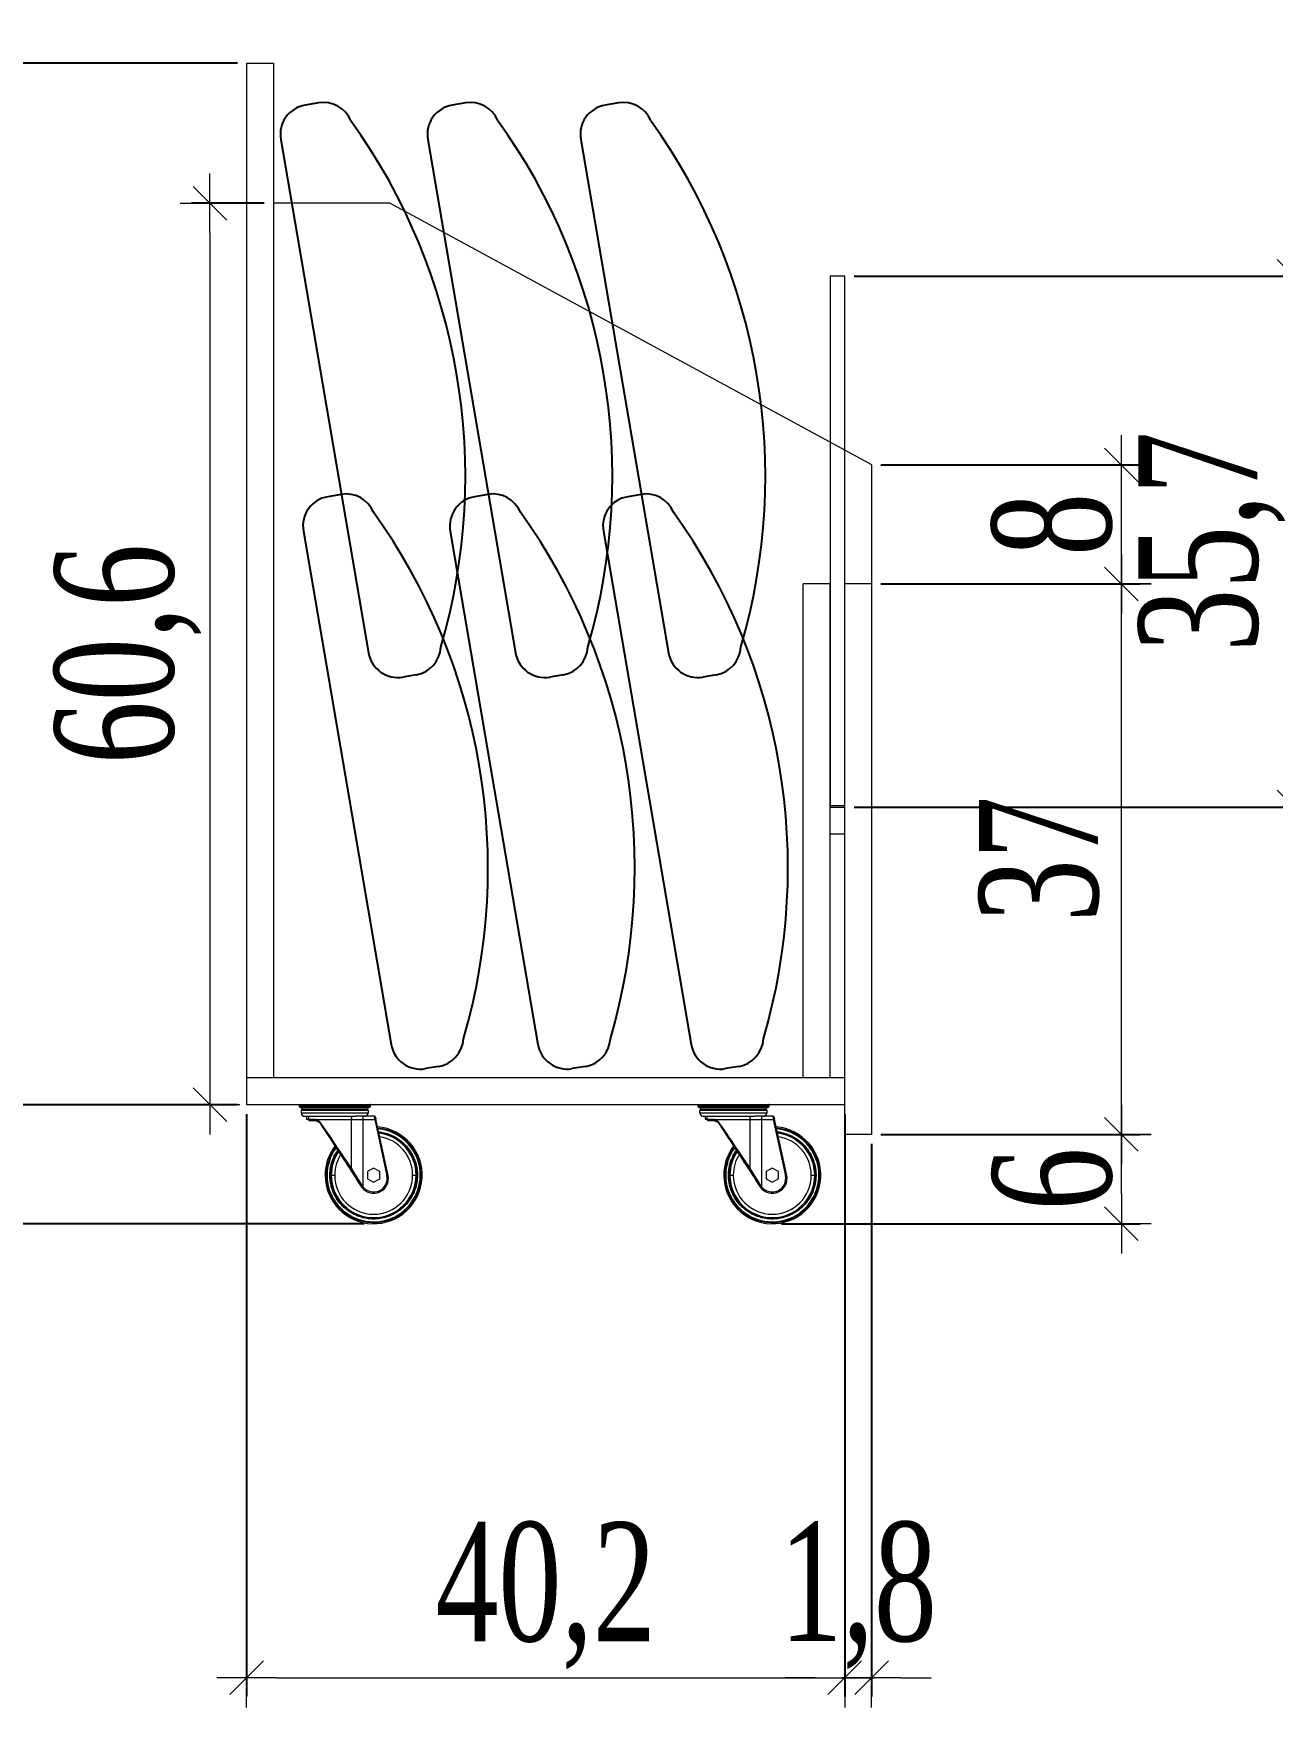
# Model space of a CAD drawing. Header units: millimetres. Extents: x 54215 to 67697, y 23496 to 56611.
# Drawn here: x 57656.5 to 57739.8, y 30343.3 to 30455.8 of the extents above; entities that cross this region are included whole.
import ezdxf

# ---------------------------------------------------------------- set-up
doc = ezdxf.new("R2010")
doc.units = ezdxf.units.MM
doc.layers.add('0 rölöve', color=7, linetype='Continuous', true_color=0xf1380e)
for name, color, linetype, lineweight in [('no3_ahsap gorunus arka kalın', 43, 'Continuous', 15), ('no3_cam gorunus on', 142, 'Continuous', 15), ('no3_tefriş arka ince', 65, 'Continuous', 13), ('no3_ölçü detay', 252, 'Continuous', 0)]:
    doc.layers.add(name, color=color, linetype=linetype, lineweight=lineweight)
doc.layers.add('no3_ahsap kesit on', color=7, linetype='Continuous', lineweight=20, true_color=0xfca103)
doc.styles.add('Ölçü50', font='georgia.ttf', dxfattribs={"width": 0.7})
doc.dimstyles.new('olcu10', dxfattribs={"dimtxt": 11, "dimasz": 2, "dimexe": 1.25, "dimexo": 0.625, "dimgap": 0.5, "dimtad": 1, "dimdec": 1, "dimzin": 9, "dimtxsty": 'Ölçü50', "dimblk": 'CENTIK', "dimcen": 2, "dimclrd": 250, "dimclre": 250, "dimclrt": 44, "dimazin": 2, "dimtfac": 1, "dimtdec": 1, "dimtix": 1, "dimtmove": 0, "dimatfit": 3, "dimldrblk": 'CENTIK', "dimfxl": 1, "dimlwd": -1, "dimarcsym": 0})

# ---------------------------------------------------------------- blocks, each defined once
blk = doc.blocks.new('ekmek')
for p, q in [((1709.68, 744.61), (1708.77, 744.61)), ((1706.77, 742.61), (1706.77, 707.61)), ((1709.68, 705.61), (1708.77, 705.61))]:
    blk.add_line(p, q)
for centre, radius, start, end in [((1708.77, 742.61), 2, 90, 180), ((1709.68, 742.61), 2, 12.9946, 90), ((1674.81, 725.11), 40.96, 334.0108, 25.9892), ((1708.77, 707.61), 2, 180, 270), ((1709.68, 707.61), 2, 270, 347.0054)]:
    blk.add_arc(centre, radius, start, end)
blk = doc.blocks.new('ekmek arabası')
at = {"layer": 'no3_ahsap gorunus arka kalın'}
for p, q in [((1490.08, 4210.92), (1482.26, 4210.92)), ((1522.46, 4193.33), (1490.08, 4210.92)), ((1522.46, 4185.33), (1522.46, 4193.33))]:
    blk.add_line(p, q, dxfattribs=at)
at = {"layer": 'no3_ahsap kesit on'}
for p, q in [((1480.46, 4150.33), (1480.46, 4220.33)), ((1480.46, 4220.33), (1482.26, 4220.33)), ((1482.26, 4220.33), (1482.26, 4152.13)), ((1517.86, 4152.13), (1517.86, 4185.33)), ((1519.66, 4185.33), (1517.86, 4185.33)), ((1519.66, 4152.13), (1519.66, 4185.33)), ((1520.66, 4148.33), (1520.66, 4185.33)), ((1522.46, 4185.33), (1520.66, 4185.33)), ((1522.46, 4148.33), (1522.46, 4185.33)), ((1519.66, 4170.33), (1520.66, 4170.33)), ((1519.66, 4168.53), (1520.66, 4168.53)), ((1520.66, 4152.13), (1480.46, 4152.13)), ((1520.66, 4150.33), (1480.46, 4150.33)), ((1522.46, 4148.33), (1520.66, 4148.33))]:
    blk.add_line(p, q, dxfattribs=at)
at = {"layer": 'no3_cam gorunus on'}
blk.add_lwpolyline([(1519.66, 4170.43), (1520.66, 4170.43), (1520.66, 4206.01), (1519.66, 4206.01)], close=True, dxfattribs=at)
at = {"layer": 'no3_tefriş arka ince', "linetype": 'Continuous', "lineweight": 0}
for p, q in [((1483.99, 4150.33), (1484.27, 4150.33)), ((1483.99, 4150.33), (1483.99, 4150.21)), ((1484.27, 4150.21), (1483.99, 4150.21)), ((1484.03, 4150.16), (1484.27, 4150.16)), ((1484.14, 4150.16), (1484.14, 4150.16)), ((1484.14, 4150.16), (1488.62, 4150.16)), ((1484.14, 4149.77), (1484.14, 4149.93)), ((1488.62, 4149.93), (1484.14, 4149.93)), ((1488.62, 4149.77), (1484.14, 4149.77)), ((1488.54, 4150.02), (1484.21, 4150.02)), ((1484.27, 4150.33), (1488.48, 4150.33)), ((1488.48, 4150.21), (1484.27, 4150.21)), ((1484.27, 4150.16), (1488.48, 4150.16)), ((1484.35, 4149.55), (1484.48, 4149.55)), ((1484.48, 4149.55), (1484.61, 4149.55)), ((1484.48, 4149.55), (1484.48, 4149.35)), ((1484.61, 4149.55), (1487.8, 4149.55)), ((1484.61, 4149.55), (1484.61, 4149.46)), ((1488.27, 4149.55), (1487.8, 4149.55)), ((1488.27, 4149.55), (1488.27, 4149.33)), ((1489.03, 4149.55), (1488.27, 4149.55)), ((1488.48, 4150.35), (1488.48, 4150.33)), ((1488.48, 4150.33), (1488.77, 4150.33)), ((1488.48, 4150.33), (1488.48, 4150.21)), ((1488.77, 4150.21), (1488.48, 4150.21)), ((1488.48, 4150.21), (1488.48, 4150.16)), ((1488.48, 4150.16), (1488.73, 4150.16)), ((1488.62, 4150.16), (1488.62, 4150.16)), ((1488.62, 4149.93), (1488.62, 4149.77)), ((1488.77, 4150.21), (1488.77, 4150.33)), ((1510.77, 4150.33), (1511.06, 4150.33)), ((1510.77, 4150.33), (1510.77, 4150.21)), ((1511.06, 4150.21), (1510.77, 4150.21)), ((1510.82, 4150.16), (1511.06, 4150.16)), ((1510.92, 4150.16), (1510.92, 4150.16)), ((1510.92, 4150.16), (1515.41, 4150.16)), ((1510.92, 4149.77), (1510.92, 4149.93)), ((1515.41, 4149.93), (1510.92, 4149.93)), ((1515.41, 4149.77), (1510.92, 4149.77)), ((1515.33, 4150.02), (1511, 4150.02)), ((1511.06, 4150.33), (1515.27, 4150.33)), ((1515.27, 4150.21), (1511.06, 4150.21)), ((1511.06, 4150.16), (1515.27, 4150.16)), ((1511.14, 4149.55), (1511.27, 4149.55)), ((1511.27, 4149.55), (1511.39, 4149.55)), ((1511.27, 4149.55), (1511.27, 4149.35)), ((1511.39, 4149.55), (1514.59, 4149.55)), ((1511.39, 4149.55), (1511.39, 4149.46)), ((1515.06, 4149.55), (1514.59, 4149.55)), ((1515.06, 4149.55), (1515.06, 4149.33)), ((1515.82, 4149.55), (1515.06, 4149.55)), ((1515.27, 4150.35), (1515.27, 4150.33)), ((1515.27, 4150.33), (1515.56, 4150.33)), ((1515.27, 4150.33), (1515.27, 4150.21)), ((1515.56, 4150.21), (1515.27, 4150.21)), ((1515.27, 4150.21), (1515.27, 4150.16)), ((1515.27, 4150.16), (1515.52, 4150.16)), ((1515.41, 4150.16), (1515.41, 4150.16)), ((1515.41, 4149.93), (1515.41, 4149.77)), ((1515.56, 4150.21), (1515.56, 4150.33)), ((1484.48, 4149.35), (1484.61, 4149.35)), ((1484.61, 4149.35), (1484.61, 4149.35)), ((1484.61, 4149.35), (1484.95, 4149.35)), ((1484.69, 4149.27), (1485.01, 4149.27)), ((1485.11, 4149.33), (1487.51, 4149.33)), ((1487.51, 4146.06), (1487.51, 4149.33)), ((1487.51, 4149.33), (1488.27, 4149.33)), ((1488.27, 4149.33), (1488.27, 4144.82)), ((1488.27, 4149.33), (1489.06, 4149.33)), ((1489.06, 4149.33), (1489.87, 4145.56)), ((1489.96, 4145.58), (1489.14, 4149.35)), ((1511.27, 4149.35), (1511.39, 4149.35)), ((1511.39, 4149.35), (1511.39, 4149.35)), ((1511.39, 4149.35), (1511.74, 4149.35)), ((1511.48, 4149.27), (1511.8, 4149.27)), ((1511.9, 4149.33), (1514.3, 4149.33)), ((1514.3, 4146.06), (1514.3, 4149.33)), ((1514.3, 4149.33), (1515.06, 4149.33)), ((1515.06, 4149.33), (1515.06, 4144.82)), ((1515.06, 4149.33), (1515.84, 4149.33)), ((1515.84, 4149.33), (1516.66, 4145.56)), ((1516.75, 4145.58), (1515.93, 4149.35)), ((1488.99, 4146.07), (1488.58, 4145.83)), ((1488.58, 4145.83), (1488.58, 4145.35)), ((1488.58, 4145.35), (1488.99, 4145.12)), ((1489.4, 4145.83), (1488.99, 4146.07)), ((1488.99, 4145.12), (1489.4, 4145.35)), ((1489.4, 4145.35), (1489.4, 4145.83)), ((1515.78, 4146.07), (1515.37, 4145.83)), ((1515.37, 4145.83), (1515.37, 4145.35)), ((1515.37, 4145.35), (1515.78, 4145.12)), ((1516.19, 4145.83), (1515.78, 4146.07)), ((1515.78, 4145.12), (1516.19, 4145.35)), ((1516.19, 4145.35), (1516.19, 4145.83)), ((1488.16, 4144.83), (1488.2, 4144.77)), ((1488.27, 4144.82), (1488.23, 4144.88)), ((1514.95, 4144.83), (1514.99, 4144.77)), ((1515.06, 4144.82), (1515.02, 4144.88))]:
    blk.add_line(p, q, dxfattribs=at)
at = {"layer": 'no3_tefriş arka ince', "linetype": 'Continuous', "lineweight": 0, "flags": 128}
for points in [[(1487.39, 4149.55), (1487.42, 4149.55), (1487.44, 4149.53), (1487.46, 4149.51), (1487.48, 4149.49), (1487.49, 4149.45), (1487.5, 4149.42), (1487.51, 4149.38), (1487.51, 4149.33)], [(1489.03, 4149.55), (1489.03, 4149.55), (1489.03, 4149.53), (1489.03, 4149.51), (1489.04, 4149.49), (1489.04, 4149.45), (1489.05, 4149.42), (1489.05, 4149.38), (1489.06, 4149.33)], [(1514.18, 4149.55), (1514.2, 4149.55), (1514.23, 4149.53), (1514.25, 4149.51), (1514.26, 4149.49), (1514.28, 4149.45), (1514.29, 4149.42), (1514.3, 4149.38), (1514.3, 4149.33)], [(1515.82, 4149.55), (1515.82, 4149.55), (1515.82, 4149.53), (1515.82, 4149.51), (1515.82, 4149.49), (1515.83, 4149.45), (1515.83, 4149.42), (1515.84, 4149.38), (1515.84, 4149.33)], [(1485.44, 4149.1), (1485.44, 4149.09), (1485.43, 4149.08), (1485.42, 4149.08), (1485.42, 4149.07), (1485.41, 4149.06), (1485.41, 4149.06), (1485.41, 4149.05), (1485.41, 4149.05)], [(1485.41, 4149.05), (1485.56, 4148.83), (1485.71, 4148.6), (1485.86, 4148.36), (1486.02, 4148.12), (1486.17, 4147.88), (1486.33, 4147.63), (1486.49, 4147.39), (1486.65, 4147.14), (1486.81, 4146.91), (1486.96, 4146.67), (1487.11, 4146.44), (1487.25, 4146.22), (1487.39, 4146.01)], [(1487.51, 4146.06), (1487.37, 4146.27), (1487.22, 4146.49), (1487.06, 4146.72), (1486.9, 4146.95), (1486.74, 4147.19), (1486.57, 4147.43), (1486.41, 4147.68), (1486.24, 4147.92), (1486.08, 4148.17), (1485.91, 4148.41), (1485.75, 4148.64), (1485.6, 4148.87), (1485.44, 4149.1)], [(1489.06, 4149.33), (1489.07, 4149.34), (1489.09, 4149.34), (1489.1, 4149.34), (1489.12, 4149.35), (1489.13, 4149.35), (1489.14, 4149.35), (1489.14, 4149.35), (1489.14, 4149.35)], [(1489.11, 4149.48), (1489.11, 4149.48), (1489.12, 4149.47), (1489.12, 4149.46), (1489.12, 4149.44), (1489.13, 4149.42), (1489.13, 4149.4), (1489.14, 4149.38), (1489.14, 4149.35)], [(1512.23, 4149.1), (1512.22, 4149.09), (1512.21, 4149.08), (1512.21, 4149.08), (1512.2, 4149.07), (1512.2, 4149.06), (1512.2, 4149.06), (1512.2, 4149.05), (1512.2, 4149.05)], [(1512.2, 4149.05), (1512.34, 4148.83), (1512.49, 4148.6), (1512.65, 4148.36), (1512.8, 4148.12), (1512.96, 4147.88), (1513.12, 4147.63), (1513.28, 4147.39), (1513.44, 4147.14), (1513.59, 4146.91), (1513.75, 4146.67), (1513.9, 4146.44), (1514.04, 4146.22), (1514.18, 4146.01)], [(1514.3, 4146.06), (1514.15, 4146.27), (1514, 4146.49), (1513.85, 4146.72), (1513.69, 4146.95), (1513.53, 4147.19), (1513.36, 4147.43), (1513.2, 4147.68), (1513.03, 4147.92), (1512.86, 4148.17), (1512.7, 4148.41), (1512.54, 4148.64), (1512.38, 4148.87), (1512.23, 4149.1)], [(1515.84, 4149.33), (1515.86, 4149.34), (1515.88, 4149.34), (1515.89, 4149.34), (1515.9, 4149.35), (1515.91, 4149.35), (1515.92, 4149.35), (1515.93, 4149.35), (1515.93, 4149.35)], [(1515.9, 4149.48), (1515.9, 4149.48), (1515.9, 4149.47), (1515.91, 4149.46), (1515.91, 4149.44), (1515.91, 4149.42), (1515.92, 4149.4), (1515.92, 4149.38), (1515.93, 4149.35)], [(1487.51, 4146.06), (1487.49, 4146.04), (1487.48, 4146.03), (1487.46, 4146.02), (1487.44, 4146.01), (1487.42, 4146.01), (1487.41, 4146), (1487.4, 4146), (1487.39, 4146.01)], [(1487.39, 4146.01), (1487.51, 4145.83), (1487.63, 4145.64), (1487.76, 4145.44), (1487.89, 4145.24), (1488.02, 4145.04), (1488.16, 4144.83)], [(1488.23, 4144.88), (1488.08, 4145.13), (1487.93, 4145.37), (1487.78, 4145.61), (1487.64, 4145.84), (1487.51, 4146.06)], [(1489.87, 4145.56), (1489.89, 4145.57), (1489.91, 4145.57), (1489.92, 4145.57), (1489.93, 4145.58), (1489.94, 4145.58), (1489.95, 4145.58), (1489.96, 4145.58), (1489.96, 4145.58)], [(1514.3, 4146.06), (1514.28, 4146.04), (1514.26, 4146.03), (1514.24, 4146.02), (1514.23, 4146.01), (1514.21, 4146.01), (1514.19, 4146), (1514.18, 4146), (1514.18, 4146.01)], [(1514.18, 4146.01), (1514.3, 4145.83), (1514.42, 4145.64), (1514.55, 4145.44), (1514.68, 4145.24), (1514.81, 4145.04), (1514.95, 4144.83)], [(1515.02, 4144.88), (1514.87, 4145.13), (1514.72, 4145.37), (1514.57, 4145.61), (1514.43, 4145.84), (1514.3, 4146.06)], [(1516.66, 4145.56), (1516.68, 4145.57), (1516.69, 4145.57), (1516.71, 4145.57), (1516.72, 4145.58), (1516.73, 4145.58), (1516.74, 4145.58), (1516.74, 4145.58), (1516.75, 4145.58)], [(1488.27, 4144.82), (1488.26, 4144.81), (1488.25, 4144.8), (1488.23, 4144.79), (1488.22, 4144.78), (1488.21, 4144.78), (1488.21, 4144.77), (1488.2, 4144.77), (1488.2, 4144.77)], [(1515.06, 4144.82), (1515.05, 4144.81), (1515.03, 4144.8), (1515.02, 4144.79), (1515.01, 4144.78), (1515, 4144.78), (1515, 4144.77), (1514.99, 4144.77), (1514.99, 4144.77)]]:
    blk.add_lwpolyline(points, dxfattribs=at)
at = {"layer": 'no3_tefriş arka ince', "linetype": 'Continuous', "lineweight": 0}
for centre, radius, start, end in [((1484.03, 4150.21), 0.0435, 180, 270), ((1484.35, 4149.77), 0.218, 180, 270), ((1488.4, 4149.77), 0.218, 270, 0), ((1488.73, 4150.21), 0.0435, 270, 0), ((1488.73, 4150.33), 0.0435, 0, 34.0681), ((1489.03, 4149.46), 0.087, 12.2199, 90), ((1510.82, 4150.21), 0.0435, 180, 270), ((1511.14, 4149.77), 0.218, 180, 270), ((1515.19, 4149.77), 0.218, 270, 0), ((1515.52, 4150.21), 0.0435, 270, 0), ((1515.52, 4150.33), 0.0435, 0, 34.0681), ((1515.82, 4149.46), 0.087, 12.2199, 90), ((1485.02, 4149.34), 0.0739, 175.0503, 257.8305), ((1488.99, 4145.59), 3.26, 180, 85.3685), ((1488.99, 4145.59), 3.18, 180, 84.9026), ((1488.99, 4145.59), 3.13, 0, 84.6577), ((1488.99, 4145.59), 2.9, 360, 83.1871), ((1488.99, 4145.59), 2.85, 360, 82.8179), ((1511.81, 4149.34), 0.0739, 175.0503, 257.8305), ((1515.78, 4145.59), 3.26, 180, 85.3685), ((1515.78, 4145.59), 3.18, 180, 84.9026), ((1515.78, 4145.59), 3.13, 0, 84.6577), ((1515.78, 4145.59), 2.9, 360, 83.1871), ((1515.78, 4145.59), 2.85, 360, 82.8179), ((1488.99, 4145.59), 3.26, 142.9774, 180), ((1488.99, 4145.59), 3.18, 143.5345, 180), ((1488.99, 4145.59), 3.13, 143.8276, 0), ((1488.99, 4145.59), 2.62, 360, 81.0829), ((1515.78, 4145.59), 3.26, 142.9774, 180), ((1515.78, 4145.59), 3.18, 143.5345, 180), ((1515.78, 4145.59), 3.13, 143.8276, 0), ((1515.78, 4145.59), 2.62, 360, 81.0829), ((1488.99, 4145.59), 2.9, 145.5913, 180), ((1488.99, 4145.59), 2.85, 146.0352, 180), ((1488.99, 4145.59), 2.62, 148.1272, 180), ((1515.78, 4145.59), 2.9, 145.5913, 180), ((1515.78, 4145.59), 2.85, 146.0352, 180), ((1515.78, 4145.59), 2.62, 148.1272, 180), ((1488.99, 4145.59), 2.9, 180, 360), ((1488.99, 4145.59), 2.85, 180, 360), ((1488.99, 4145.59), 2.62, 180, 360), ((1488.99, 4145.37), 0.992, 217.5858, 12.2199), ((1488.99, 4145.37), 0.905, 217.5858, 12.2199), ((1515.78, 4145.59), 2.9, 180, 360), ((1515.78, 4145.59), 2.85, 180, 360), ((1515.78, 4145.59), 2.62, 180, 360), ((1515.78, 4145.37), 0.992, 217.5858, 12.2199), ((1515.78, 4145.37), 0.905, 217.5858, 12.2199), ((1487.38, 4146.14), 1.52, 300.5709, 303.928), ((1514.17, 4146.14), 1.52, 300.5709, 303.928)]:
    blk.add_arc(centre, radius, start, end, dxfattribs=at)
for points, knots in [([(1484.25, 4150.02), (1484.23, 4150.03), (1484.2, 4150.04), (1484.16, 4150.08), (1484.14, 4150.12), (1484.14, 4150.14), (1484.14, 4150.16)], [0, 0, 0, 0, 0.27953, 0.570544, 0.793268, 1, 1, 1, 1]), ([(1484.14, 4149.93), (1484.14, 4149.94), (1484.14, 4149.97), (1484.16, 4150), (1484.19, 4150.02), (1484.2, 4150.02), (1484.21, 4150.02)], [0, 0, 0, 0, 0.265409, 0.552726, 0.781188, 1, 1, 1, 1]), ([(1488.62, 4150.16), (1488.62, 4150.14), (1488.61, 4150.11), (1488.59, 4150.06), (1488.55, 4150.04), (1488.52, 4150.03), (1488.51, 4150.02)], [0, 0, 0, 0, 0.265646, 0.553127, 0.781569, 1, 1, 1, 1]), ([(1488.54, 4150.02), (1488.55, 4150.02), (1488.58, 4150.01), (1488.6, 4149.99), (1488.62, 4149.96), (1488.62, 4149.94), (1488.62, 4149.93)], [0, 0, 0, 0, 0.279968, 0.570878, 0.793403, 1, 1, 1, 1]), ([(1511.03, 4150.02), (1511.02, 4150.03), (1510.98, 4150.04), (1510.95, 4150.08), (1510.93, 4150.12), (1510.93, 4150.14), (1510.92, 4150.16)], [0, 0, 0, 0, 0.27953, 0.570544, 0.793268, 1, 1, 1, 1]), ([(1510.92, 4149.93), (1510.93, 4149.94), (1510.93, 4149.97), (1510.95, 4150), (1510.97, 4150.02), (1510.99, 4150.02), (1511, 4150.02)], [0, 0, 0, 0, 0.265409, 0.552726, 0.781188, 1, 1, 1, 1]), ([(1515.41, 4150.16), (1515.41, 4150.14), (1515.4, 4150.11), (1515.37, 4150.06), (1515.34, 4150.04), (1515.31, 4150.03), (1515.3, 4150.02)], [0, 0, 0, 0, 0.265646, 0.553127, 0.781569, 1, 1, 1, 1]), ([(1515.33, 4150.02), (1515.34, 4150.02), (1515.37, 4150.01), (1515.39, 4149.99), (1515.4, 4149.96), (1515.41, 4149.94), (1515.41, 4149.93)], [0, 0, 0, 0, 0.279968, 0.570878, 0.793403, 1, 1, 1, 1]), ([(1484.61, 4149.46), (1484.61, 4149.45), (1484.61, 4149.44), (1484.61, 4149.4), (1484.61, 4149.37), (1484.61, 4149.35)], [0, 0, 0, 0, 0.250228, 0.658711, 1, 1, 1, 1]), ([(1484.61, 4149.35), (1484.61, 4149.34), (1484.61, 4149.32), (1484.62, 4149.3), (1484.64, 4149.28), (1484.67, 4149.27), (1484.68, 4149.27), (1484.69, 4149.27), (1484.69, 4149.27)], [0, 0, 0, 0, 0.152265, 0.368123, 0.588011, 0.816916, 0.996049, 1, 1, 1, 1]), ([(1484.95, 4149.35), (1484.97, 4149.35), (1485.02, 4149.35), (1485.07, 4149.34), (1485.1, 4149.33), (1485.11, 4149.33), (1485.11, 4149.33)], [0, 0, 0, 0, 0.415021, 0.818494, 0.989206, 1, 1, 1, 1]), ([(1485.01, 4149.27), (1485.04, 4149.27), (1485.09, 4149.26), (1485.19, 4149.24), (1485.31, 4149.18), (1485.38, 4149.09), (1485.41, 4149.05)], [0, 0, 0, 0, 0.203277, 0.411381, 0.708455, 1, 1, 1, 1]), ([(1485.44, 4149.1), (1485.4, 4149.15), (1485.32, 4149.24), (1485.2, 4149.31), (1485.13, 4149.33), (1485.11, 4149.33)], [0, 0, 0, 0, 0.430606, 0.865023, 1, 1, 1, 1]), ([(1489.32, 4148.51), (1489.33, 4148.51), (1489.47, 4148.5), (1489.71, 4148.45), (1490.06, 4148.34), (1490.37, 4148.2), (1490.67, 4148.02), (1490.92, 4147.82), (1491.15, 4147.6), (1491.36, 4147.34), (1491.55, 4147.05), (1491.71, 4146.73), (1491.82, 4146.43), (1491.89, 4146.13), (1491.93, 4145.86), (1491.93, 4145.68), (1491.93, 4145.59)], [0, 0, 0, 0, 0.0074242, 0.0924471, 0.176177, 0.2580384, 0.3375358, 0.4142622, 0.4879077, 0.558258, 0.6463154, 0.728583, 0.8051605, 0.8751704, 0.9390701, 1, 1, 1, 1]), ([(1511.39, 4149.46), (1511.39, 4149.45), (1511.39, 4149.44), (1511.39, 4149.4), (1511.39, 4149.37), (1511.39, 4149.35)], [0, 0, 0, 0, 0.250228, 0.658711, 1, 1, 1, 1]), ([(1511.39, 4149.35), (1511.39, 4149.34), (1511.4, 4149.32), (1511.41, 4149.3), (1511.43, 4149.28), (1511.45, 4149.27), (1511.47, 4149.27), (1511.48, 4149.27), (1511.48, 4149.27)], [0, 0, 0, 0, 0.152265, 0.368123, 0.588011, 0.816916, 0.996049, 1, 1, 1, 1]), ([(1511.74, 4149.35), (1511.76, 4149.35), (1511.8, 4149.35), (1511.86, 4149.34), (1511.89, 4149.33), (1511.9, 4149.33), (1511.9, 4149.33)], [0, 0, 0, 0, 0.415021, 0.818494, 0.989206, 1, 1, 1, 1]), ([(1511.8, 4149.27), (1511.82, 4149.27), (1511.88, 4149.26), (1511.98, 4149.24), (1512.1, 4149.18), (1512.16, 4149.09), (1512.2, 4149.05)], [0, 0, 0, 0, 0.203277, 0.411381, 0.708455, 1, 1, 1, 1]), ([(1512.23, 4149.1), (1512.19, 4149.15), (1512.11, 4149.24), (1511.99, 4149.31), (1511.92, 4149.33), (1511.9, 4149.33)], [0, 0, 0, 0, 0.430606, 0.865023, 1, 1, 1, 1]), ([(1516.11, 4148.51), (1516.12, 4148.51), (1516.25, 4148.5), (1516.5, 4148.45), (1516.84, 4148.34), (1517.16, 4148.2), (1517.45, 4148.02), (1517.71, 4147.82), (1517.94, 4147.6), (1518.15, 4147.34), (1518.34, 4147.05), (1518.5, 4146.73), (1518.6, 4146.43), (1518.67, 4146.13), (1518.71, 4145.86), (1518.72, 4145.68), (1518.72, 4145.59)], [0, 0, 0, 0, 0.0074242, 0.0924471, 0.176177, 0.2580384, 0.3375358, 0.4142622, 0.4879077, 0.558258, 0.6463154, 0.728583, 0.8051605, 0.8751704, 0.9390701, 1, 1, 1, 1]), ([(1486.04, 4145.59), (1486.05, 4145.68), (1486.05, 4145.86), (1486.09, 4146.13), (1486.16, 4146.43), (1486.27, 4146.73), (1486.41, 4147.02), (1486.52, 4147.19), (1486.57, 4147.26)], [0, 0, 0, 0, 0.146494, 0.300123, 0.468426, 0.65254, 0.850329, 1, 1, 1, 1]), ([(1512.83, 4145.59), (1512.83, 4145.68), (1512.84, 4145.86), (1512.88, 4146.13), (1512.95, 4146.43), (1513.06, 4146.73), (1513.19, 4147.02), (1513.31, 4147.19), (1513.36, 4147.26)], [0, 0, 0, 0, 0.146494, 0.300123, 0.468426, 0.65254, 0.850329, 1, 1, 1, 1]), ([(1491.93, 4145.59), (1491.93, 4145.5), (1491.93, 4145.32), (1491.89, 4145.05), (1491.82, 4144.76), (1491.71, 4144.45), (1491.55, 4144.13), (1491.36, 4143.84), (1491.15, 4143.59), (1490.92, 4143.37), (1490.67, 4143.16), (1490.37, 4142.99), (1490.06, 4142.84), (1489.71, 4142.73), (1489.36, 4142.66), (1488.99, 4142.64), (1488.62, 4142.66), (1488.26, 4142.73), (1487.92, 4142.84), (1487.6, 4142.99), (1487.31, 4143.16), (1487.05, 4143.37), (1486.83, 4143.59), (1486.61, 4143.84), (1486.42, 4144.13), (1486.27, 4144.45), (1486.16, 4144.76), (1486.09, 4145.05), (1486.05, 4145.32), (1486.05, 4145.5), (1486.04, 4145.59)], [0, 0, 0, 0, 0.0282554, 0.0578871, 0.0903497, 0.1258612, 0.1640102, 0.2048407, 0.2374622, 0.2716129, 0.3071916, 0.3440553, 0.3820152, 0.4208416, 0.4602674, 0.5000001, 0.5397328, 0.5791585, 0.617985, 0.6559447, 0.6928082, 0.7283872, 0.7625377, 0.7951593, 0.8359924, 0.8741405, 0.9096503, 0.9421145, 0.9717454, 1, 1, 1, 1]), ([(1486.09, 4145.59), (1486.09, 4145.59), (1486.08, 4145.59), (1486.07, 4145.59), (1486.06, 4145.59), (1486.05, 4145.59), (1486.04, 4145.59)], [0, 0, 0, 0, 0.271328, 0.562153, 0.788654, 1, 1, 1, 1]), ([(1486.14, 4145.59), (1486.15, 4145.59), (1486.16, 4145.59), (1486.22, 4145.59), (1486.29, 4145.59), (1486.34, 4145.59), (1486.37, 4145.59)], [0, 0, 0, 0, 0.270907, 0.562252, 0.789079, 1, 1, 1, 1]), ([(1491.61, 4145.59), (1491.64, 4145.59), (1491.7, 4145.59), (1491.78, 4145.59), (1491.82, 4145.59), (1491.83, 4145.59), (1491.84, 4145.59)], [0, 0, 0, 0, 0.270915, 0.562265, 0.789097, 1, 1, 1, 1]), ([(1491.93, 4145.59), (1491.93, 4145.59), (1491.91, 4145.59), (1491.9, 4145.59), (1491.89, 4145.59), (1491.89, 4145.59), (1491.89, 4145.59)], [0, 0, 0, 0, 0.2713296, 0.5621282, 0.7886665, 1, 1, 1, 1]), ([(1518.72, 4145.59), (1518.72, 4145.5), (1518.71, 4145.32), (1518.67, 4145.05), (1518.6, 4144.76), (1518.5, 4144.45), (1518.34, 4144.13), (1518.15, 4143.84), (1517.94, 4143.59), (1517.71, 4143.37), (1517.45, 4143.16), (1517.16, 4142.99), (1516.84, 4142.84), (1516.5, 4142.73), (1516.14, 4142.66), (1515.78, 4142.64), (1515.41, 4142.66), (1515.05, 4142.73), (1514.71, 4142.84), (1514.39, 4142.99), (1514.1, 4143.16), (1513.84, 4143.37), (1513.61, 4143.59), (1513.4, 4143.84), (1513.21, 4144.13), (1513.06, 4144.45), (1512.95, 4144.76), (1512.88, 4145.05), (1512.84, 4145.32), (1512.83, 4145.5), (1512.83, 4145.59)], [0, 0, 0, 0, 0.0282554, 0.0578871, 0.0903497, 0.1258612, 0.1640102, 0.2048407, 0.2374622, 0.2716129, 0.3071916, 0.3440553, 0.3820152, 0.4208416, 0.4602674, 0.5000001, 0.5397328, 0.5791585, 0.617985, 0.6559447, 0.6928082, 0.7283872, 0.7625377, 0.7951593, 0.8359924, 0.8741405, 0.9096503, 0.9421145, 0.9717454, 1, 1, 1, 1]), ([(1512.88, 4145.59), (1512.87, 4145.59), (1512.87, 4145.59), (1512.86, 4145.59), (1512.85, 4145.59), (1512.84, 4145.59), (1512.83, 4145.59)], [0, 0, 0, 0, 0.271328, 0.562153, 0.788654, 1, 1, 1, 1]), ([(1512.93, 4145.59), (1512.94, 4145.59), (1512.95, 4145.59), (1513.01, 4145.59), (1513.08, 4145.59), (1513.13, 4145.59), (1513.15, 4145.59)], [0, 0, 0, 0, 0.270907, 0.562252, 0.789079, 1, 1, 1, 1]), ([(1518.4, 4145.59), (1518.43, 4145.59), (1518.49, 4145.59), (1518.56, 4145.59), (1518.61, 4145.59), (1518.62, 4145.59), (1518.62, 4145.59)], [0, 0, 0, 0, 0.270915, 0.562265, 0.789097, 1, 1, 1, 1]), ([(1518.72, 4145.59), (1518.71, 4145.59), (1518.7, 4145.59), (1518.69, 4145.59), (1518.68, 4145.59), (1518.68, 4145.59), (1518.68, 4145.59)], [0, 0, 0, 0, 0.2713296, 0.5621282, 0.7886665, 1, 1, 1, 1])]:
    blk.add_open_spline(points, degree=3, knots=knots, dxfattribs=at)
at = {"rotation": 9.694904174056056}
for p in [(-74.59, 3195.78), (-64.71, 3195.78), (-54.43, 3195.78), (-73.07, 3169.46), (-63.2, 3169.46), (-52.91, 3169.46)]:
    blk.add_blockref('ekmek', p, dxfattribs=at)
blk = doc.blocks.new('CENTIK')
for p, q in [((-0.566, -0.566), (0.566, 0.566)), ((0, 1), (0, -1)), ((-1, 0), (1, 0))]:
    blk.add_line(p, q)
blk = doc.blocks.new('*D222')
at = {"layer": 'Defpoints', "color": 0, "transparency": 16777216}
for p in [(57711.04, 30439.48), (57741.22, 30439.48), (57711.04, 30403.8)]:
    blk.add_point(p, dxfattribs=at)
at = {"layer": 'no3_ölçü detay', "color": 250, "lineweight": -2, "transparency": 16777216}
for p, q in [((57711.67, 30439.48), (57742.47, 30439.48)), ((57711.67, 30403.8), (57742.47, 30403.8))]:
    blk.add_line(p, q, dxfattribs=at)
at = {"layer": 'no3_ölçü detay', "color": 250, "transparency": 16777216}
blk.add_line((57741.22, 30405.8), (57741.22, 30437.48), dxfattribs=at)
at = {"layer": 'no3_ölçü detay', "color": 250, "transparency": 16777216, "xscale": 2, "yscale": 2, "zscale": 2}
for p, rotation in [((57741.22, 30439.48), 90), ((57741.22, 30403.8), 270)]:
    blk.add_blockref('CENTIK', p, dxfattribs=dict(at, rotation=rotation))
at = {"layer": 'no3_ölçü detay', "color": 44, "transparency": 16777216, "insert": (57735.71, 30421.64), "char_height": 8, "attachment_point": 5, "rotation": 90, "style": 'Ölçü50'}
blk.add_mtext('35,7', dxfattribs=at)
blk = doc.blocks.new('*D223')
at = {"layer": 'Defpoints', "color": 0, "transparency": 16777216}
for p in [(57712.84, 30426.8), (57729.63, 30426.8), (57712.84, 30418.8)]:
    blk.add_point(p, dxfattribs=at)
at = {"layer": 'no3_ölçü detay', "color": 250, "lineweight": -2, "transparency": 16777216}
for p, q in [((57713.47, 30426.8), (57730.88, 30426.8)), ((57713.47, 30418.8), (57730.88, 30418.8))]:
    blk.add_line(p, q, dxfattribs=at)
at = {"layer": 'no3_ölçü detay', "color": 250, "transparency": 16777216}
blk.add_line((57729.63, 30420.8), (57729.63, 30424.8), dxfattribs=at)
at = {"layer": 'no3_ölçü detay', "color": 250, "transparency": 16777216, "xscale": 2, "yscale": 2, "zscale": 2}
for p, rotation in [((57729.63, 30426.8), 90), ((57729.63, 30418.8), 270)]:
    blk.add_blockref('CENTIK', p, dxfattribs=dict(at, rotation=rotation))
at = {"layer": 'no3_ölçü detay', "color": 44, "transparency": 16777216, "insert": (57724.99, 30422.8), "char_height": 8, "attachment_point": 5, "rotation": 90, "style": 'Ölçü50'}
blk.add_mtext('8', dxfattribs=at)
blk = doc.blocks.new('*D224')
at = {"layer": 'Defpoints', "color": 0, "transparency": 16777216}
for p in [(57712.84, 30418.8), (57729.63, 30418.8), (57712.84, 30381.8)]:
    blk.add_point(p, dxfattribs=at)
at = {"layer": 'no3_ölçü detay', "color": 250, "lineweight": -2, "transparency": 16777216}
for p, q in [((57713.47, 30418.8), (57730.88, 30418.8)), ((57713.47, 30381.8), (57730.88, 30381.8))]:
    blk.add_line(p, q, dxfattribs=at)
at = {"layer": 'no3_ölçü detay', "color": 250, "transparency": 16777216}
blk.add_line((57729.63, 30383.8), (57729.63, 30416.8), dxfattribs=at)
at = {"layer": 'no3_ölçü detay', "color": 250, "transparency": 16777216, "xscale": 2, "yscale": 2, "zscale": 2}
for p, rotation in [((57729.63, 30418.8), 90), ((57729.63, 30381.8), 270)]:
    blk.add_blockref('CENTIK', p, dxfattribs=dict(at, rotation=rotation))
at = {"layer": 'no3_ölçü detay', "color": 44, "transparency": 16777216, "insert": (57724.11, 30400.3), "char_height": 8, "attachment_point": 5, "rotation": 90, "style": 'Ölçü50'}
blk.add_mtext('37', dxfattribs=at)
blk = doc.blocks.new('*D225')
at = {"layer": 'Defpoints', "color": 0, "transparency": 16777216}
for p in [(57712.84, 30381.8), (57729.63, 30381.8), (57706.17, 30375.8)]:
    blk.add_point(p, dxfattribs=at)
at = {"layer": 'no3_ölçü detay', "color": 250, "lineweight": -2, "transparency": 16777216}
for p, q in [((57713.47, 30381.8), (57730.88, 30381.8)), ((57706.79, 30375.8), (57730.88, 30375.8))]:
    blk.add_line(p, q, dxfattribs=at)
at = {"layer": 'no3_ölçü detay', "color": 250, "transparency": 16777216}
blk.add_line((57729.63, 30377.8), (57729.63, 30379.8), dxfattribs=at)
at = {"layer": 'no3_ölçü detay', "color": 250, "transparency": 16777216, "xscale": 2, "yscale": 2, "zscale": 2}
for p, rotation in [((57729.63, 30381.8), 90), ((57729.63, 30375.8), 270)]:
    blk.add_blockref('CENTIK', p, dxfattribs=dict(at, rotation=rotation))
at = {"layer": 'no3_ölçü detay', "color": 44, "transparency": 16777216, "insert": (57725, 30378.8), "char_height": 8, "attachment_point": 5, "rotation": 90, "style": 'Ölçü50'}
blk.add_mtext('6', dxfattribs=at)
blk = doc.blocks.new('*D229')
at = {"layer": 'Defpoints', "color": 0, "transparency": 16777216}
for p in [(57711.04, 30381.8), (57712.84, 30381.8), (57712.84, 30345.28)]:
    blk.add_point(p, dxfattribs=at)
at = {"layer": 'no3_ölçü detay', "color": 250, "lineweight": -2, "transparency": 16777216}
for p, q in [((57711.04, 30381.17), (57711.04, 30344.03)), ((57712.84, 30381.17), (57712.84, 30344.03))]:
    blk.add_line(p, q, dxfattribs=at)
at = {"layer": 'no3_ölçü detay', "color": 250, "transparency": 16777216}
for p, q in [((57709.04, 30345.28), (57707.04, 30345.28)), ((57711.04, 30345.28), (57712.84, 30345.28)), ((57714.84, 30345.28), (57716.84, 30345.28))]:
    blk.add_line(p, q, dxfattribs=at)
at = {"layer": 'no3_ölçü detay', "color": 250, "transparency": 16777216, "xscale": 2, "yscale": 2, "zscale": 2}
blk.add_blockref('CENTIK', (57711.04, 30345.28), dxfattribs=at)
at = {"layer": 'no3_ölçü detay', "color": 250, "transparency": 16777216, "xscale": 2, "yscale": 2, "zscale": 2, "rotation": 180}
blk.add_blockref('CENTIK', (57712.84, 30345.28), dxfattribs=at)
at = {"layer": 'no3_ölçü detay', "color": 44, "transparency": 16777216, "insert": (57711.94, 30350.81), "char_height": 8, "attachment_point": 5, "style": 'Ölçü50'}
blk.add_mtext('1,8', dxfattribs=at)
blk = doc.blocks.new('*D230')
at = {"layer": 'Defpoints', "color": 0, "transparency": 16777216}
for p in [(57670.84, 30383.8), (57711.04, 30383.8), (57711.04, 30345.28)]:
    blk.add_point(p, dxfattribs=at)
at = {"layer": 'no3_ölçü detay', "color": 250, "lineweight": -2, "transparency": 16777216}
for p, q in [((57670.84, 30383.17), (57670.84, 30344.03)), ((57711.04, 30383.17), (57711.04, 30344.03))]:
    blk.add_line(p, q, dxfattribs=at)
at = {"layer": 'no3_ölçü detay', "color": 250, "transparency": 16777216}
blk.add_line((57672.84, 30345.28), (57709.04, 30345.28), dxfattribs=at)
at = {"layer": 'no3_ölçü detay', "color": 250, "transparency": 16777216, "xscale": 2, "yscale": 2, "zscale": 2, "rotation": 180}
blk.add_blockref('CENTIK', (57670.84, 30345.28), dxfattribs=at)
at = {"layer": 'no3_ölçü detay', "color": 250, "transparency": 16777216, "xscale": 2, "yscale": 2, "zscale": 2}
blk.add_blockref('CENTIK', (57711.04, 30345.28), dxfattribs=at)
at = {"layer": 'no3_ölçü detay', "color": 44, "transparency": 16777216, "insert": (57690.94, 30350.8), "char_height": 8, "attachment_point": 5, "style": 'Ölçü50'}
blk.add_mtext('40,2', dxfattribs=at)
blk = doc.blocks.new('*D231')
at = {"layer": 'Defpoints', "color": 0, "transparency": 16777216}
for p in [(57650.16, 30453.8), (57670.84, 30453.8), (57670.84, 30383.8)]:
    blk.add_point(p, dxfattribs=at)
at = {"layer": 'no3_ölçü detay', "color": 250, "lineweight": -2, "transparency": 16777216}
for p, q in [((57670.22, 30453.8), (57648.91, 30453.8)), ((57670.22, 30383.8), (57648.91, 30383.8))]:
    blk.add_line(p, q, dxfattribs=at)
at = {"layer": 'no3_ölçü detay', "color": 250, "transparency": 16777216}
blk.add_line((57650.16, 30385.8), (57650.16, 30451.8), dxfattribs=at)
at = {"layer": 'no3_ölçü detay', "color": 250, "transparency": 16777216, "xscale": 2, "yscale": 2, "zscale": 2}
for p, rotation in [((57650.16, 30453.8), 90), ((57650.16, 30383.8), 270)]:
    blk.add_blockref('CENTIK', p, dxfattribs=dict(at, rotation=rotation))
at = {"layer": 'no3_ölçü detay', "color": 44, "transparency": 16777216, "insert": (57644.65, 30418.8), "char_height": 8, "attachment_point": 5, "rotation": 90, "style": 'Ölçü50'}
blk.add_mtext('70', dxfattribs=at)
blk = doc.blocks.new('*D232')
at = {"layer": 'Defpoints', "color": 0, "transparency": 16777216}
for p in [(57672.64, 30444.39), (57668.38, 30383.8), (57670.84, 30383.8)]:
    blk.add_point(p, dxfattribs=at)
at = {"layer": 'no3_ölçü detay', "color": 250, "lineweight": -2, "transparency": 16777216}
for p, q in [((57672.02, 30444.39), (57667.13, 30444.39)), ((57670.22, 30383.8), (57667.13, 30383.8))]:
    blk.add_line(p, q, dxfattribs=at)
at = {"layer": 'no3_ölçü detay', "color": 250, "transparency": 16777216}
blk.add_line((57668.38, 30442.39), (57668.38, 30385.8), dxfattribs=at)
at = {"layer": 'no3_ölçü detay', "color": 250, "transparency": 16777216, "xscale": 2, "yscale": 2, "zscale": 2}
for p, rotation in [((57668.38, 30444.39), 90), ((57668.38, 30383.8), 270)]:
    blk.add_blockref('CENTIK', p, dxfattribs=dict(at, rotation=rotation))
at = {"layer": 'no3_ölçü detay', "color": 44, "transparency": 16777216, "insert": (57662.86, 30414.09), "char_height": 8, "attachment_point": 5, "rotation": 90, "style": 'Ölçü50'}
blk.add_mtext('60,6', dxfattribs=at)
blk = doc.blocks.new('*D233')
at = {"layer": 'Defpoints', "color": 0, "transparency": 16777216}
for p in [(57670.84, 30383.8), (57650.16, 30375.8), (57679.38, 30375.8)]:
    blk.add_point(p, dxfattribs=at)
at = {"layer": 'no3_ölçü detay', "color": 250, "lineweight": -2, "transparency": 16777216}
for p, q in [((57670.22, 30383.8), (57648.91, 30383.8)), ((57678.75, 30375.8), (57648.91, 30375.8))]:
    blk.add_line(p, q, dxfattribs=at)
at = {"layer": 'no3_ölçü detay', "color": 250, "transparency": 16777216}
blk.add_line((57650.16, 30381.8), (57650.16, 30377.8), dxfattribs=at)
at = {"layer": 'no3_ölçü detay', "color": 250, "transparency": 16777216, "xscale": 2, "yscale": 2, "zscale": 2}
for p, rotation in [((57650.16, 30383.8), 90), ((57650.16, 30375.8), 270)]:
    blk.add_blockref('CENTIK', p, dxfattribs=dict(at, rotation=rotation))
at = {"layer": 'no3_ölçü detay', "color": 44, "transparency": 16777216, "insert": (57645.52, 30379.8), "char_height": 8, "attachment_point": 5, "rotation": 90, "style": 'Ölçü50'}
blk.add_mtext('8', dxfattribs=at)

msp = doc.modelspace()

# ---------------------------------------------------------------- block references
at = {"layer": '0 rölöve'}
msp.add_blockref('ekmek arabası', (56190.389, 26233.468), dxfattribs=at)

# ---------------------------------------------------------------- dimensions: what is measured, and where the dimension line sits
at = {"layer": 'no3_ölçü detay'}
for base, p1, p2, picture, middle in [((57650.165, 30453.796), (57670.845, 30383.796), (57670.845, 30453.796), '*D231', (57644.65, 30418.796)), ((57668.382, 30383.796), (57672.645, 30444.388), (57670.845, 30383.796), '*D232', (57662.859, 30414.092)), ((57741.221, 30439.482), (57711.045, 30403.796), (57711.045, 30439.482), '*D222', (57735.706, 30421.639)), ((57729.628, 30426.796), (57712.845, 30418.796), (57712.845, 30426.796), '*D223', (57724.986, 30422.796)), ((57729.628, 30418.796), (57712.845, 30381.796), (57712.845, 30418.796), '*D224', (57724.113, 30400.296)), ((57650.165, 30375.796), (57670.845, 30383.796), (57679.378, 30375.796), '*D233', (57645.523, 30379.796)), ((57729.628, 30381.796), (57706.165, 30375.796), (57712.845, 30381.796), '*D225', (57725, 30378.796))]:
    dim = msp.add_linear_dim(base=base, p1=p1, p2=p2, angle=90, dimstyle='olcu10', override={"dimtxt": 8, "dimtxsty": 'Ölçü50', "dimldrblk": 'CENTIK'}, dxfattribs=at)
    dim.commit()
    dim.dimension.update_dxf_attribs({"geometry": picture, "text_midpoint": middle})
for base, p1, p2, picture, middle in [((57711.045, 30345.282), (57670.845, 30383.796), (57711.045, 30383.796), '*D230', (57690.945, 30350.797)), ((57712.845, 30345.282), (57711.045, 30381.796), (57712.845, 30381.796), '*D229', (57711.945, 30350.813))]:
    dim = msp.add_linear_dim(base=base, p1=p1, p2=p2, dimstyle='olcu10', override={"dimtxt": 8, "dimtxsty": 'Ölçü50', "dimldrblk": 'CENTIK'}, dxfattribs=at)
    dim.commit()
    dim.dimension.update_dxf_attribs({"geometry": picture, "text_midpoint": middle})

doc.saveas('drawing.dxf')
